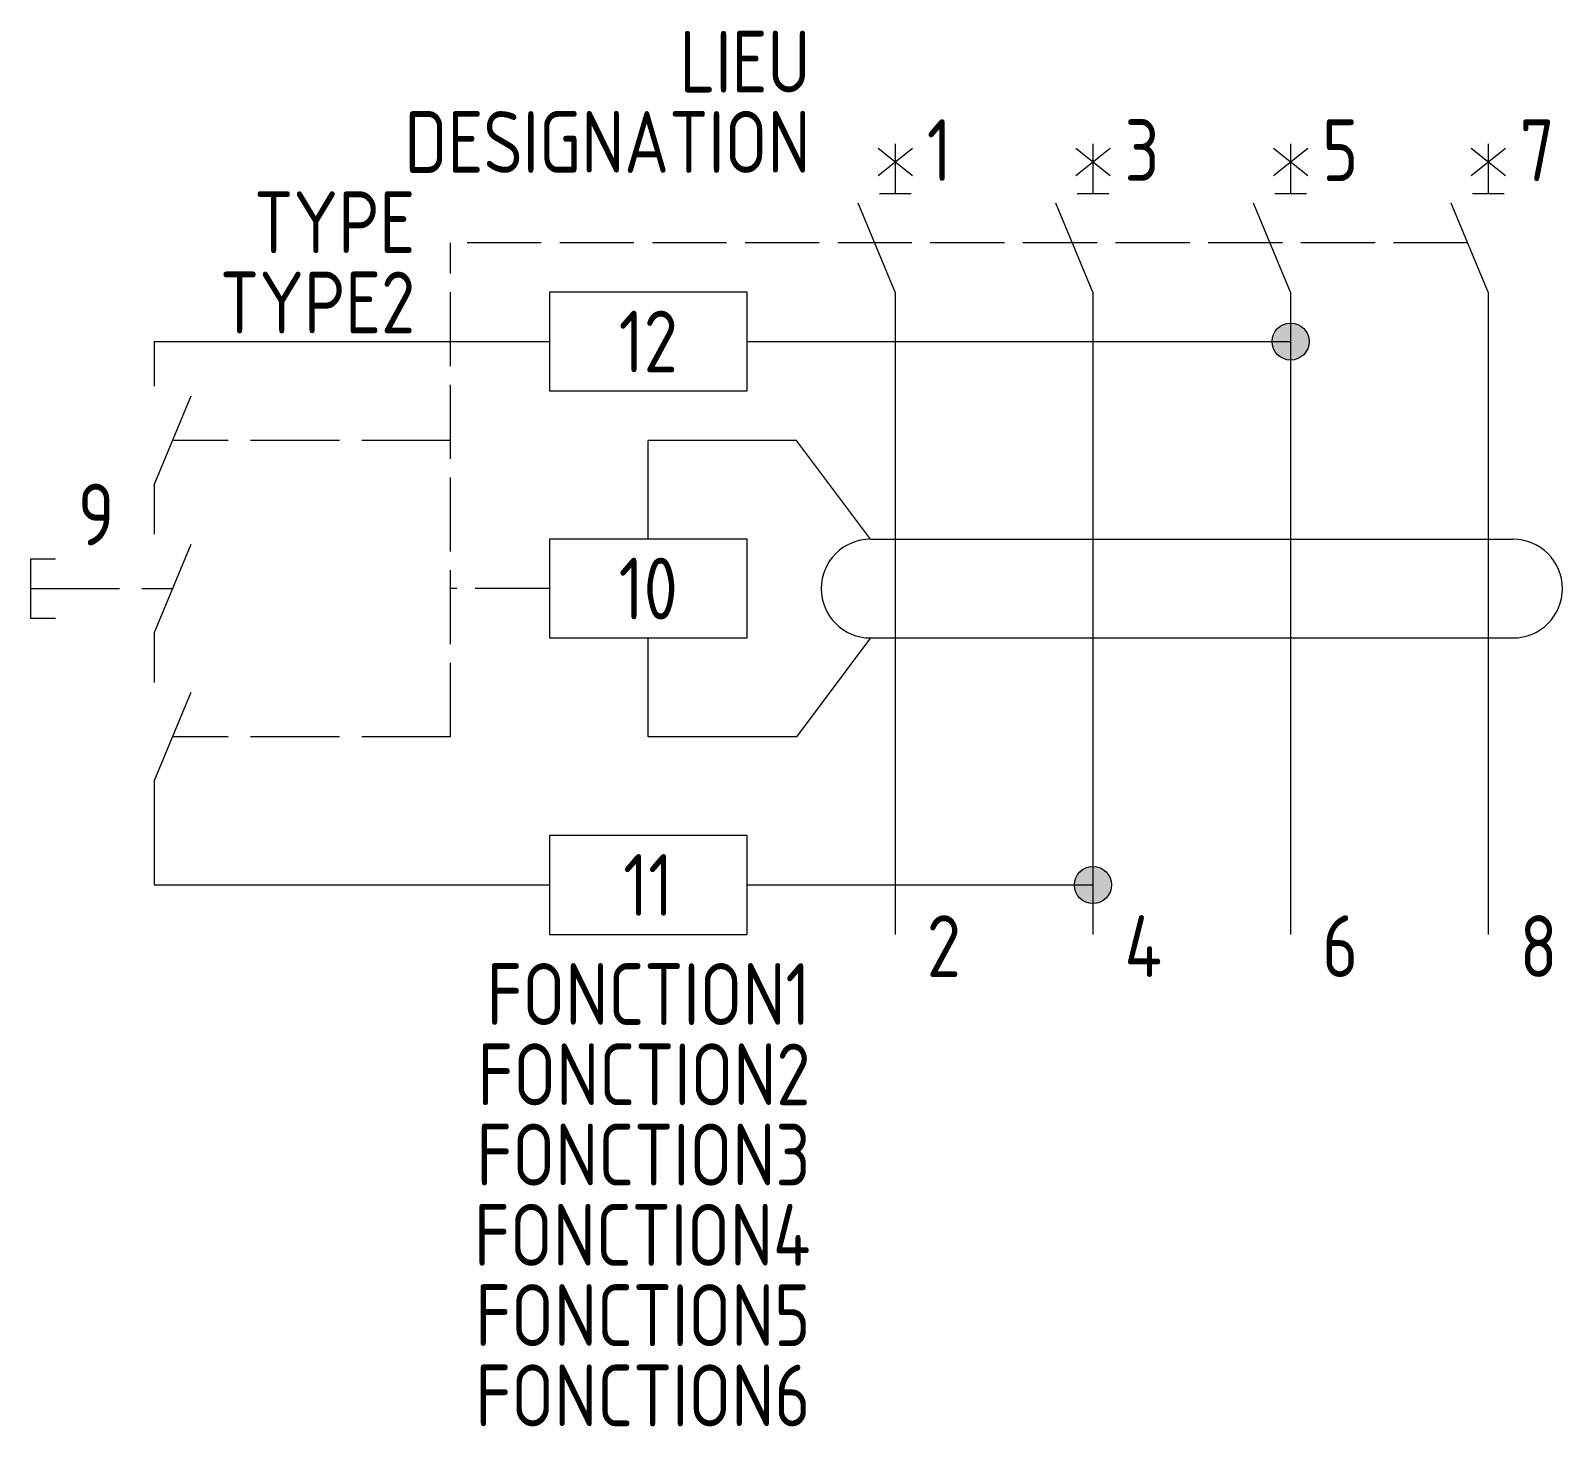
# Model space of a CAD drawing. Header units: millimetres. Extents: x -35 to 27, y -51.9 to 4.6.
import ezdxf
from ezdxf.enums import TextEntityAlignment as Align

# ---------------------------------------------------------------- set-up
doc = ezdxf.new("R2010")
doc.units = ezdxf.units.MM
doc.linetypes.add('ACAD_ISO02W100', pattern=[15, 12, -3])
for name, color, linetype in [('ELEC_FIL', 3, 'Continuous'), ('SYMB_FIL', 3, 'Continuous'), ('SYMB_FIL_FIN', 1, 'Continuous'), ('SYMB_LIAISON', 1, 'ACAD_ISO02W100'), ('SYMB_TXT_CONTACT', 2, 'Continuous'), ('SYMB_TXT_NOM', 3, 'Continuous')]:
    doc.layers.add(name, color=color, linetype=linetype)
doc.styles.add('NET2_5', font='isocp.shx', dxfattribs={"width": 0.9, "height": 2.5})

msp = doc.modelspace()

# ---------------------------------------------------------------- hatches: boundary and pattern name
at = {"layer": 'SYMB_FIL'}
for points in [[(15.25, -8, 1), (16.75, -8, 1)], [(7.25, -30, 1), (8.75, -30, 1)]]:
    msp.add_hatch(color=256, dxfattribs=at).paths.add_polyline_path(points)

# ---------------------------------------------------------------- linework, layer by layer
at = {"layer": 'ELEC_FIL'}
for p, q in [((-30, -8), (-14, -8)), ((-6, -8), (16, -8)), ((-10, -16), (-10, -12)), ((-4, -12), (-10, -12)), ((-1, -16), (-4, -12)), ((-10, -24), (-10, -20)), ((-1, -20), (-4, -24)), ((-4, -24), (-10, -24)), ((-30, -30), (-14, -30)), ((-6, -30), (8, -30))]:
    msp.add_line(p, q, dxfattribs=at)
for points in [[(-6, -6), (-14, -6), (-14, -10), (-6, -10)], [(-6, -16), (-14, -16), (-14, -20), (-6, -20)], [(-6, -28), (-14, -28), (-14, -32), (-6, -32)]]:
    msp.add_lwpolyline(points, close=True, dxfattribs=at)
at = {"layer": 'SYMB_FIL'}
for p, q in [((0, 0), (0, -2)), ((8, 0), (8, -2)), ((16, 0), (16, -2)), ((24, 0), (24, -2)), ((-0.695, -0.163), (0.695, -1.276)), ((-0.695, -1.276), (0.695, -0.163)), ((7.305, -0.163), (8.695, -1.276)), ((7.305, -1.276), (8.695, -0.163)), ((15.305, -0.163), (16.695, -1.276)), ((15.305, -1.276), (16.695, -0.163)), ((23.305, -0.163), (24.695, -1.276)), ((23.305, -1.276), (24.695, -0.163)), ((0, -6), (-1.5, -2.4)), ((-0.64, -2), (0.64, -2)), ((8, -6), (6.5, -2.4)), ((7.36, -2), (8.64, -2)), ((16, -6), (14.5, -2.4)), ((15.36, -2), (16.64, -2)), ((24, -6), (22.5, -2.4)), ((23.36, -2), (24.64, -2)), ((0, -6), (0, -32)), ((8, -6), (8, -32)), ((16, -6), (16, -32)), ((24, -6), (24, -32)), ((-30, -8), (-30, -9.8)), ((-30, -13.8), (-28.5, -10.2)), ((-30, -13.8), (-30, -15.8)), ((-30, -19.8), (-28.5, -16.2)), ((-35, -16.8), (-35, -19.2)), ((-35, -16.8), (-34, -16.8)), ((-35, -19.2), (-34, -19.2)), ((-30, -19.8), (-30, -21.8)), ((-30, -25.8), (-28.5, -22.2)), ((-30, -25.8), (-30, -30))]:
    msp.add_line(p, q, dxfattribs=at)
for centre in [(16, -8), (8, -30)]:
    msp.add_circle(centre, 0.75, dxfattribs=at)
at = {"layer": 'SYMB_FIL_FIN'}
for p, q in [((-1, -16), (25, -16)), ((-1, -20), (25, -20))]:
    msp.add_line(p, q, dxfattribs=at)
for centre, start, end in [((-1, -18), 90, 270), ((25, -18), 270, 90)]:
    msp.add_arc(centre, 2, start, end, dxfattribs=at)
at = {"layer": 'SYMB_LIAISON', "ltscale": 0.25}
for p, q in [((23.167, -4), (-18, -4)), ((-18, -24), (-18, -4)), ((-14, -18), (-18, -18))]:
    msp.add_line(p, q, dxfattribs=at)
at = {"layer": 'SYMB_LIAISON', "ltscale": 0.3}
for p, q in [((-18, -12), (-29.25, -12)), ((-35, -18), (-29.25, -18)), ((-18, -24), (-29.25, -24))]:
    msp.add_line(p, q, dxfattribs=at)

# ---------------------------------------------------------------- texts
at = {"layer": 'SYMB_TXT_CONTACT', "style": 'NET2_5', "width": 0.9, "flags": 8}
for tag, p, s in [('1', (1.275, -1.5), '1'), ('3', (9.275, -1.5), '3'), ('5', (17.275, -1.5), '5'), ('7', (25.275, -1.5), '7'), ('2', (1.275, -33.727), '2'), ('4', (9.275, -33.727), '4'), ('6', (17.275, -33.727), '6'), ('8', (25.275, -33.727), '8')]:
    msp.add_attdef(tag, p, s, height=2.5, dxfattribs=at)
for tag, text, p in [('12', 'R2', (-10, -8)), ('10', 'Id', (-10, -18)), ('11', 'R1', (-10, -30))]:
    msp.add_attdef(tag, text=text, height=2.5, dxfattribs=at).set_placement(p, align=Align.MIDDLE_CENTER)
msp.add_attdef('9', text='T', height=2.5, dxfattribs=at).set_placement((-31.601, -15), align=Align.MIDDLE_RIGHT)
at = {"layer": 'SYMB_TXT_NOM', "style": 'NET2_5', "width": 0.9, "flags": 8}
for tag, text, p in [('LIEU', '', (-3.435, 2.081)), ('DESIGNATION', 'Q?', (-3.435, -1.169)), ('TYPE', '?A', (-19.435, -4.419)), ('TYPE2', 'Δ=300mA', (-19.435, -7.669)), ('FONCTION1', '', (-3.435, -35.669)), ('FONCTION2', '', (-3.435, -38.919)), ('FONCTION3', '', (-3.435, -42.169)), ('FONCTION4', '', (-3.435, -45.419)), ('FONCTION5', '', (-3.435, -48.669)), ('FONCTION6', '', (-3.435, -51.919))]:
    msp.add_attdef(tag, text=text, height=2.5, dxfattribs=at).set_placement(p, align=Align.RIGHT)

doc.saveas('drawing.dxf')
